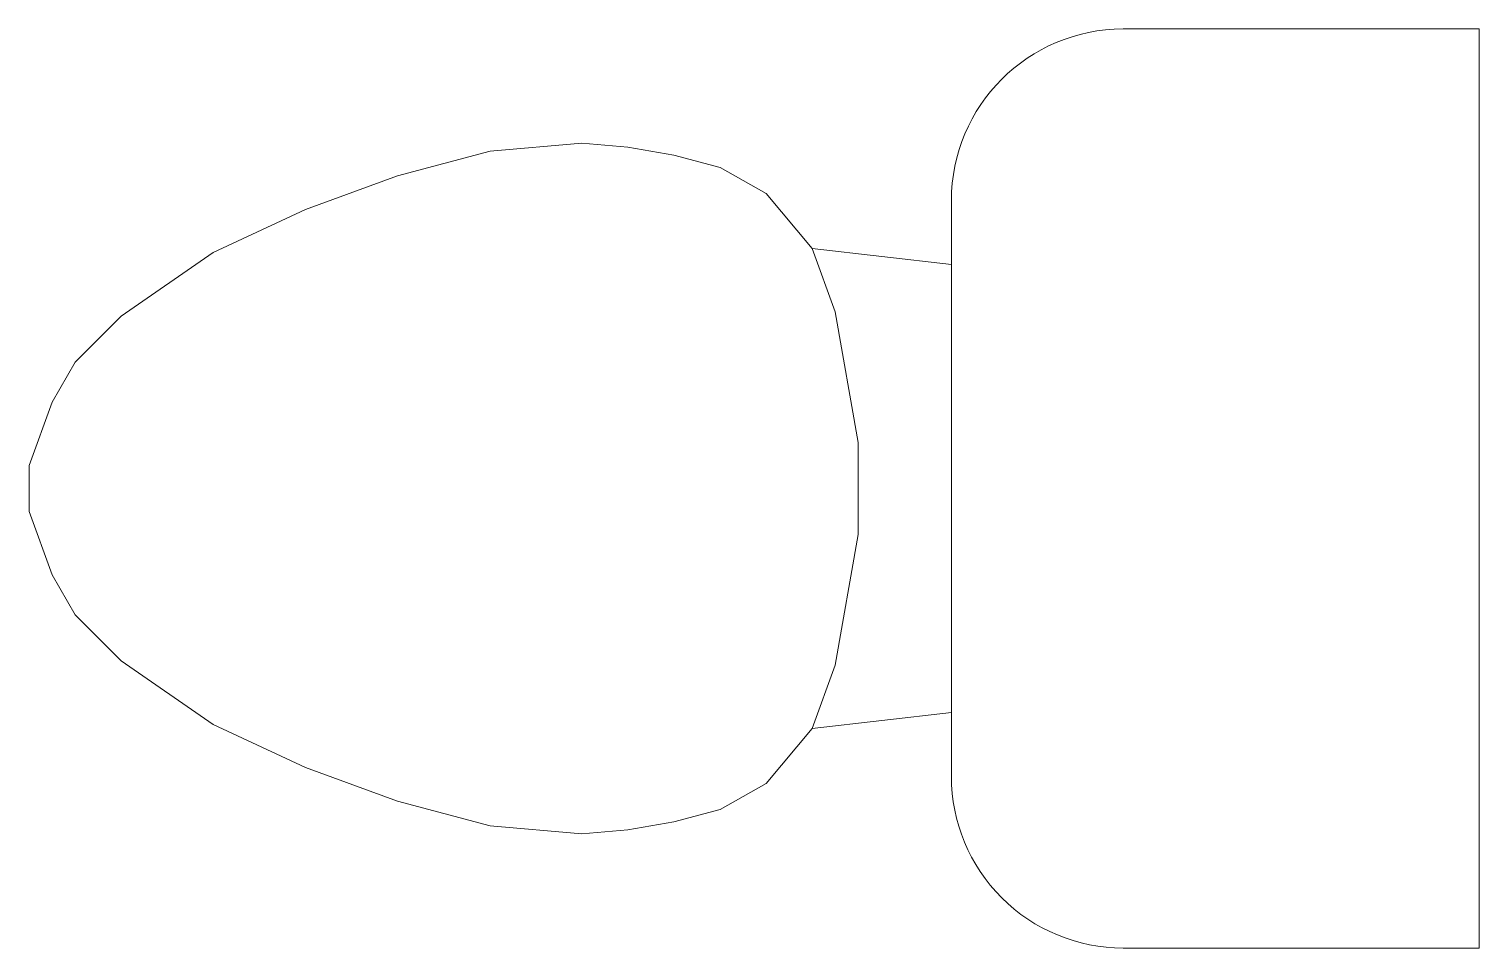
# Model space of a CAD drawing. Header units: centimetres. Extents: x 455.5 to 535.4, y 272.1 to 322.8.
import ezdxf

# ---------------------------------------------------------------- set-up
doc = ezdxf.new("R2010")
doc.units = ezdxf.units.CM
doc.layers.add('P-SANR-FIXT', color=31, linetype='Continuous', lineweight=9)

# ---------------------------------------------------------------- blocks, each defined once
blk = doc.blocks.new('Assento Sanitário - Privada-333374-Planta Baixa')
at = {"layer": 'P-SANR-FIXT'}
for p, q in [((-25.34, 49.47), (25.34, 49.47)), ((-25.34, 29.845), (-25.34, 49.47)), ((25.34, 49.47), (25.34, 29.845)), ((15.875, 20.38), (-15.875, 20.38)), ((-12.349, 20.38), (-13.232, 12.7)), ((12.349, 20.38), (13.232, 12.7)), ((-2.54, 15.24), (-9.743, 13.97)), ((2.54, 15.24), (-2.54, 15.24)), ((9.743, 13.97), (2.54, 15.24)), ((-9.743, 13.97), (-13.232, 12.7)), ((13.232, 12.7), (9.743, 13.97)), ((-13.232, 12.7), (-16.259, 10.16)), ((16.259, 10.16), (13.232, 12.7)), ((-16.259, 10.16), (-17.698, 7.62)), ((17.698, 7.62), (16.259, 10.16)), ((-17.698, 7.62), (-18.379, 5.08)), ((18.379, 5.08), (17.698, 7.62)), ((-18.379, 5.08), (-18.829, 2.53)), ((18.829, 2.53), (18.379, 5.08)), ((-18.829, 2.53), (-19.05, 0)), ((19.05, 0), (18.829, 2.53)), ((-19.05, 0), (-18.607, -5.061)), ((18.607, -5.061), (19.05, 0)), ((-18.607, -5.061), (-17.241, -10.16)), ((17.241, -10.16), (18.607, -5.061)), ((-17.241, -10.16), (-15.392, -15.24)), ((15.392, -15.24), (17.241, -10.16)), ((-15.392, -15.24), (-13.023, -20.32)), ((13.023, -20.32), (15.392, -15.24)), ((-13.023, -20.32), (-9.499, -25.4)), ((9.499, -25.4), (13.023, -20.32)), ((-9.499, -25.4), (-6.959, -27.94)), ((6.959, -27.94), (9.499, -25.4)), ((-6.959, -27.94), (-4.759, -29.21)), ((4.759, -29.21), (6.959, -27.94)), ((-4.759, -29.21), (-1.27, -30.48)), ((1.27, -30.48), (4.759, -29.21)), ((-1.27, -30.48), (1.27, -30.48))]:
    blk.add_line(p, q, dxfattribs=at)
for centre, start, end in [((-15.875, 29.845), 180, 270), ((15.875, 29.845), 270, 360)]:
    blk.add_arc(centre, 9.465, start, end, dxfattribs=at)

msp = doc.modelspace()

# ---------------------------------------------------------------- block references
at = {"layer": 'P-SANR-FIXT', "rotation": 269.9999999999999}
msp.add_blockref('Assento Sanitário - Privada-333374-Planta Baixa', (485.949, 297.423), dxfattribs=at)

doc.saveas('drawing.dxf')
